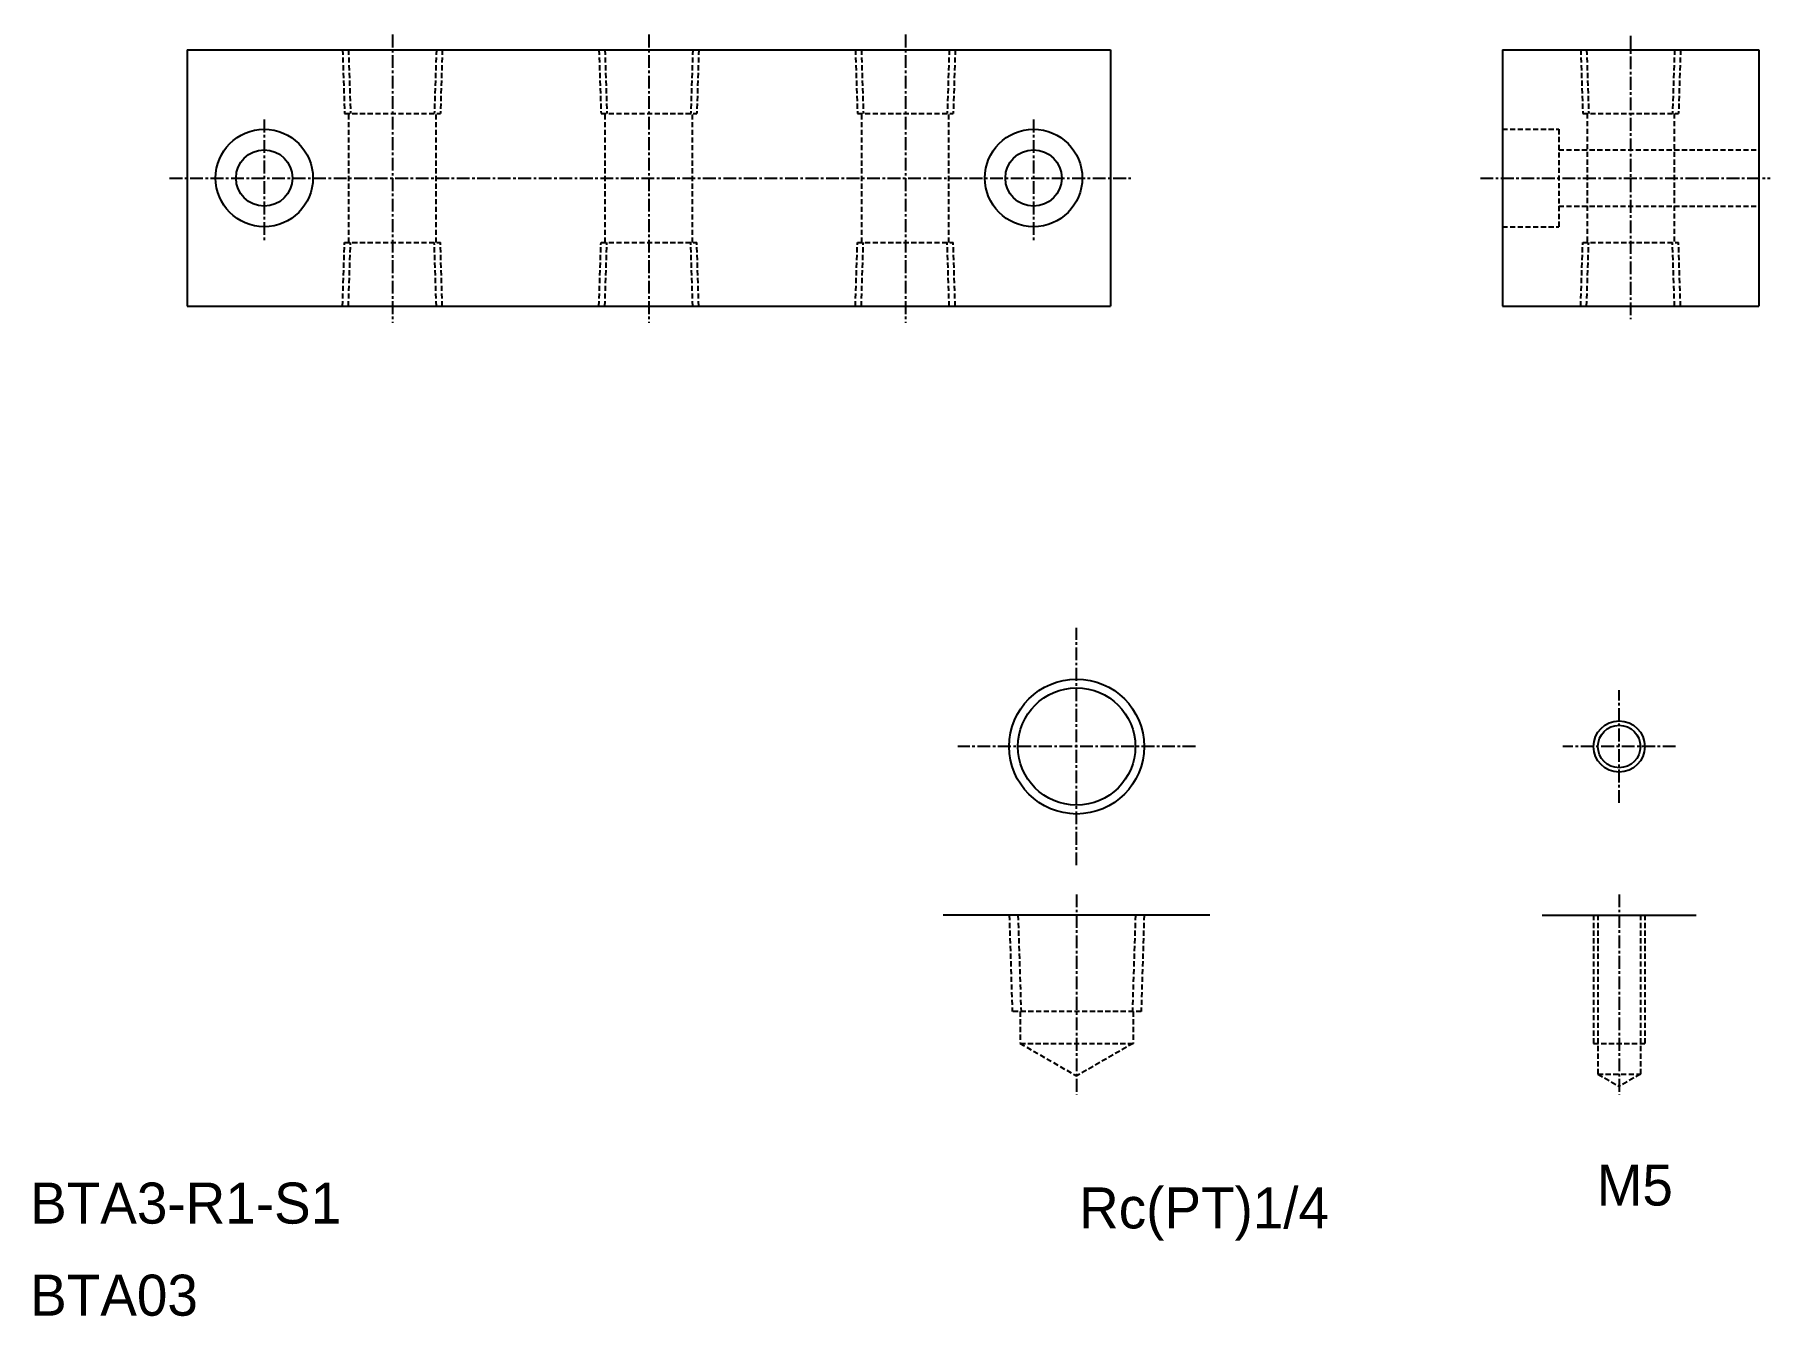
# Model space of a CAD drawing. Extents: x 2908 to 3078, y 14395 to 14520.
import ezdxf
from ezdxf.enums import TextEntityAlignment as Align

# ---------------------------------------------------------------- set-up
doc = ezdxf.new("R2010")
doc.units = 0
doc.linetypes.add('CENTER', pattern=[2, 1.25, -0.25, 0.25, -0.25])
doc.linetypes.add('DASHED', pattern=[0.75, 0.5, -0.25])
doc.layers.get('0').update_dxf_attribs({"linetype": 'CONTINUOUS'})
doc.layers.add('CENTER', color=1, linetype='CENTER')

msp = doc.modelspace()

# ---------------------------------------------------------------- linework, layer by layer
at = {"color": 7, "linetype": 'CONTINUOUS'}
for p, q in [((2923.29, 14518.19), (3013.29, 14518.19)), ((2923.29, 14518.19), (2923.29, 14493.19)), ((3013.29, 14518.19), (3013.29, 14493.19)), ((3051.5, 14518.19), (3076.5, 14518.19)), ((3051.5, 14518.19), (3051.5, 14493.19)), ((3076.5, 14518.19), (3076.5, 14493.19)), ((3013.29, 14511.94), (3013.29, 14511.94)), ((3013.29, 14505.69), (3013.29, 14505.69)), ((2923.29, 14493.19), (3013.29, 14493.19)), ((3051.5, 14493.19), (3076.5, 14493.19)), ((3022.99, 14433.79), (2996.99, 14433.79)), ((3055.38, 14433.79), (3070.38, 14433.79))]:
    msp.add_line(p, q, dxfattribs=at)
at = {"color": 3, "linetype": 'DASHED'}
for p, q in [((2938.42, 14518.19), (2938.62, 14511.99)), ((2939, 14518.19), (2939.2, 14511.99)), ((2947.57, 14518.19), (2947.37, 14511.99)), ((2948.15, 14518.19), (2947.96, 14511.99)), ((2963.42, 14518.19), (2963.62, 14511.99)), ((2964, 14518.19), (2964.2, 14511.99)), ((2972.57, 14518.19), (2972.37, 14511.99)), ((2973.15, 14518.19), (2972.96, 14511.99)), ((2988.42, 14518.19), (2988.62, 14511.99)), ((2989, 14518.19), (2989.2, 14511.99)), ((2997.57, 14518.19), (2997.37, 14511.99)), ((2998.15, 14518.19), (2997.96, 14511.99)), ((3059.13, 14518.19), (3059.33, 14511.99)), ((3059.71, 14518.19), (3059.91, 14511.99)), ((3068.28, 14518.19), (3068.08, 14511.99)), ((3068.86, 14518.19), (3068.67, 14511.99)), ((2938.62, 14511.99), (2947.96, 14511.99)), ((2939.04, 14499.39), (2939.04, 14511.99)), ((2947.54, 14499.39), (2947.54, 14511.99)), ((2963.62, 14511.99), (2972.96, 14511.99)), ((2964.04, 14499.39), (2964.04, 14511.99)), ((2972.54, 14499.39), (2972.54, 14511.99)), ((2988.62, 14511.99), (2997.96, 14511.99)), ((2989.04, 14499.39), (2989.04, 14511.99)), ((2997.54, 14499.39), (2997.54, 14511.99)), ((3059.33, 14511.99), (3068.67, 14511.99)), ((3059.75, 14511.99), (3059.75, 14499.39)), ((3068.25, 14511.99), (3068.25, 14499.39)), ((3051.5, 14510.44), (3057, 14510.44)), ((3057, 14510.44), (3057, 14500.94)), ((3057, 14508.44), (3076.5, 14508.44)), ((3057, 14502.94), (3076.5, 14502.94)), ((3051.5, 14500.94), (3057, 14500.94)), ((2938.42, 14493.19), (2938.62, 14499.39)), ((2938.62, 14499.39), (2947.96, 14499.39)), ((2939, 14493.19), (2939.2, 14499.39)), ((2947.57, 14493.19), (2947.37, 14499.39)), ((2948.15, 14493.19), (2947.96, 14499.39)), ((2963.42, 14493.19), (2963.62, 14499.39)), ((2963.62, 14499.39), (2972.96, 14499.39)), ((2964, 14493.19), (2964.2, 14499.39)), ((2972.57, 14493.19), (2972.37, 14499.39)), ((2973.15, 14493.19), (2972.96, 14499.39)), ((2988.42, 14493.19), (2988.62, 14499.39)), ((2988.62, 14499.39), (2997.96, 14499.39)), ((2989, 14493.19), (2989.2, 14499.39)), ((2997.57, 14493.19), (2997.37, 14499.39)), ((2998.15, 14493.19), (2997.96, 14499.39)), ((3059.13, 14493.19), (3059.33, 14499.39)), ((3059.33, 14499.39), (3068.67, 14499.39)), ((3059.71, 14493.19), (3059.91, 14499.39)), ((3068.28, 14493.19), (3068.08, 14499.39)), ((3068.86, 14493.19), (3068.67, 14499.39)), ((3003.42, 14433.79), (3003.71, 14424.39)), ((3004.27, 14433.79), (3004.57, 14424.39)), ((3015.72, 14433.79), (3015.42, 14424.39)), ((3016.57, 14433.79), (3016.28, 14424.39)), ((3060.38, 14433.79), (3060.38, 14421.29)), ((3060.81, 14433.79), (3060.81, 14418.29)), ((3064.95, 14433.79), (3064.95, 14418.29)), ((3065.38, 14433.79), (3065.38, 14421.29)), ((3016.28, 14424.39), (3003.71, 14424.39)), ((3004.49, 14424.39), (3004.49, 14421.29)), ((3015.49, 14424.39), (3015.49, 14421.29)), ((3004.49, 14421.29), (3015.49, 14421.29)), ((3004.49, 14421.29), (3009.99, 14418.11)), ((3015.49, 14421.29), (3009.99, 14418.11)), ((3060.38, 14421.29), (3065.38, 14421.29)), ((3060.81, 14418.29), (3064.95, 14418.29)), ((3060.81, 14418.29), (3062.88, 14417.1)), ((3064.95, 14418.29), (3062.88, 14417.1))]:
    msp.add_line(p, q, dxfattribs=at)
at = {"color": 7, "linetype": 'CONTINUOUS'}
for centre, radius in [((2930.79, 14505.69), 4.75), ((3005.79, 14505.69), 4.75), ((2930.79, 14505.69), 2.75), ((3005.79, 14505.69), 2.75), ((3009.99, 14450.24), 5.72), ((3062.88, 14450.24), 2.07)]:
    msp.add_circle(centre, radius, dxfattribs=at)
at = {"color": 3, "linetype": 'CONTINUOUS'}
for centre, radius in [((3009.99, 14450.24), 6.58), ((3062.88, 14450.24), 2.5)]:
    msp.add_circle(centre, radius, dxfattribs=at)
at = {"layer": 'CENTER', "color": 1, "linetype": 'CENTER'}
for p, q in [((2943.29, 14519.67), (2943.29, 14491.56)), ((2968.29, 14519.67), (2968.29, 14491.56)), ((2993.29, 14519.67), (2993.29, 14491.56)), ((3064, 14519.55), (3064, 14491.92)), ((2930.79, 14511.39), (2930.79, 14499.46)), ((3005.79, 14511.39), (3005.79, 14499.46)), ((2921.56, 14505.69), (3015.26, 14505.69)), ((3049.35, 14505.69), (3077.61, 14505.69)), ((3009.99, 14438.66), (3009.99, 14461.82)), ((3062.88, 14444.74), (3062.88, 14455.74)), ((3021.57, 14450.24), (2998.42, 14450.24)), ((3068.38, 14450.24), (3057.38, 14450.24)), ((3009.99, 14435.82), (3009.99, 14416.29)), ((3062.88, 14435.82), (3062.88, 14416.29))]:
    msp.add_line(p, q, dxfattribs=at)

# ---------------------------------------------------------------- texts
at = {"color": 7, "linetype": 'CONTINUOUS'}
for s, p in [('M5', (3068.12, 14407.47)), ('Rc(PT)1/4', (3034.6, 14405.24))]:
    msp.add_text(s, height=4, dxfattribs=at).set_placement(p, align=Align.MIDDLE_RIGHT)
for s, p in [('BTA3-R1-S1', (2907.97, 14403.71)), ('BTA03', (2907.97, 14394.73))]:
    msp.add_text(s, height=4, dxfattribs=at).set_placement(p)

doc.saveas('drawing.dxf')
